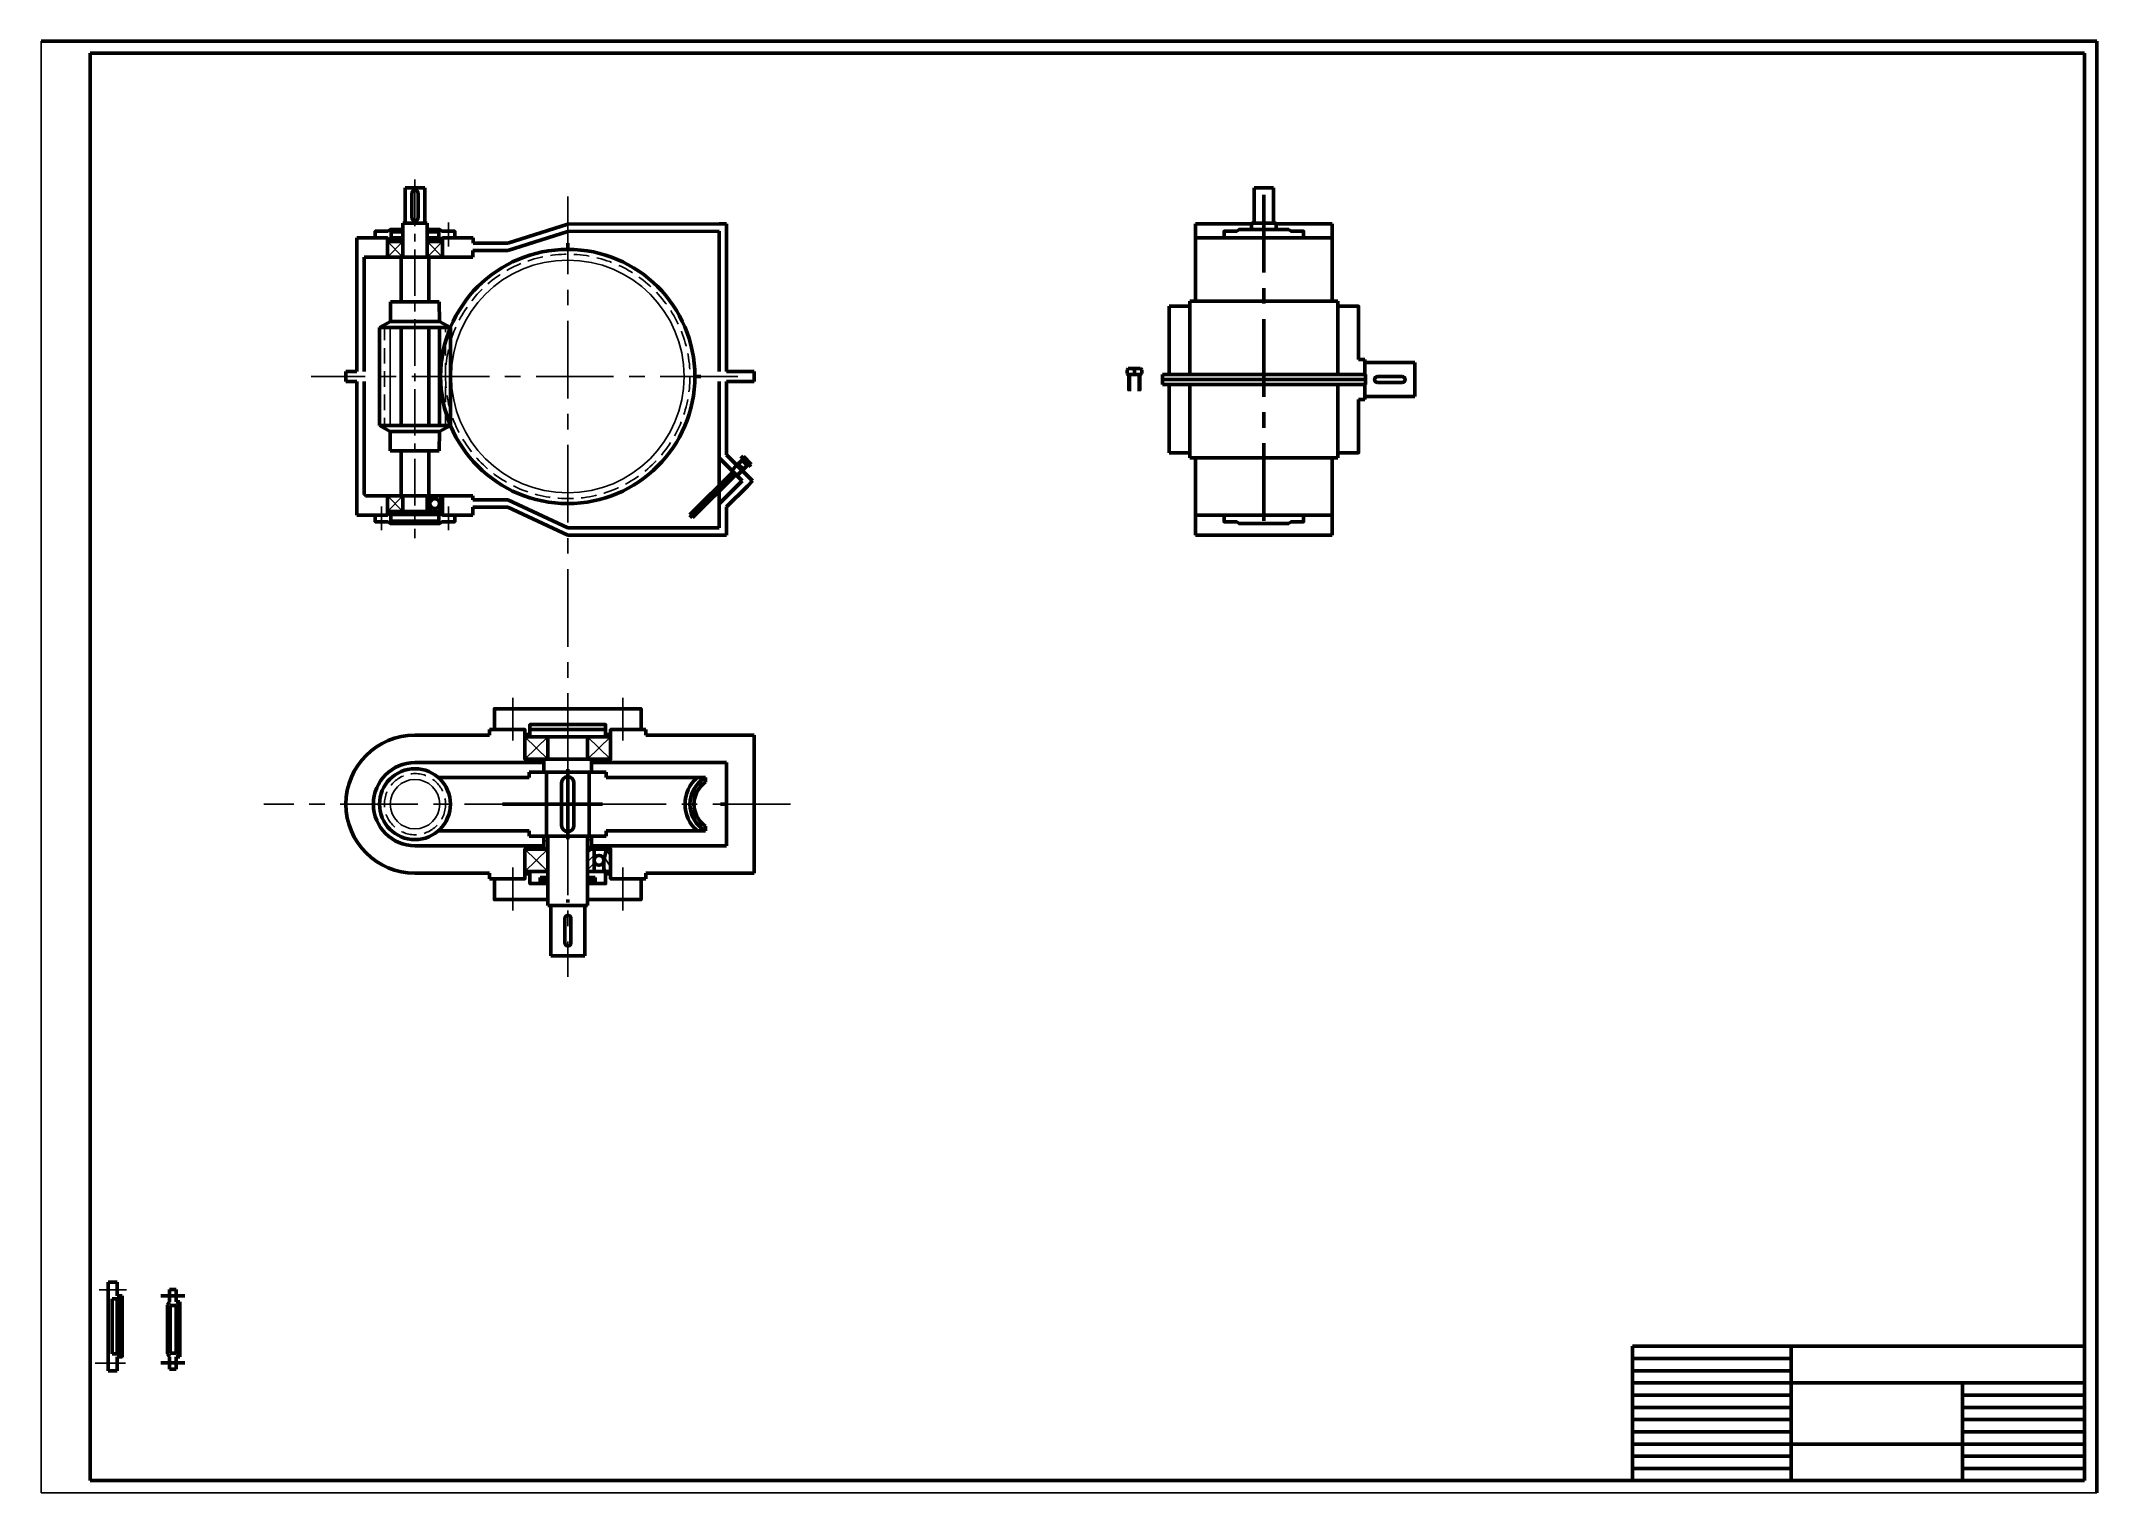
# Model space of a CAD drawing. Header units: millimetres. Extents: x -2503 to -1662, y -1923 to -1329.
import ezdxf

# ---------------------------------------------------------------- set-up
doc = ezdxf.new("R2010")
doc.units = ezdxf.units.MM
for name, pattern in [('осевая', [50.8, 31.75, -6.35, 6.35, -6.35]), ('осевая2', [28.575, 19.05, -3.175, 3.175, -3.175]), ('штриховая2', [9.525, 6.35, -3.175])]:
    doc.linetypes.add(name, pattern=pattern)
for name, color, linetype, lineweight in [('Основные', 7, 'Continuous', 53), ('Размеры', 7, 'Continuous', 25), ('РАМКА1', 7, 'Continuous', 25), ('Тонкие', 7, 'Continuous', 25)]:
    doc.layers.add(name, color=color, linetype=linetype, lineweight=lineweight)
pattern_1 = [(45, (-2453.2532, -1795.5792), (-1.459292, 1.459292), [])]

msp = doc.modelspace()

# ---------------------------------------------------------------- hatches: boundary and pattern name
at = {"layer": 'Основные'}
h = msp.add_hatch(dxfattribs=at)
h.set_pattern_fill('ANSI32', color=256)
h.set_pattern_definition([(45, (-2512.328, -1923.373), (-6.7352, 6.7352), []), (45, (-2507.838, -1923.373), (-6.7352, 6.7352), [])])
h.paths.add_polyline_path([(-2470.04, -1867.75), (-2470.04, -1866.5), (-2470.29, -1866.5), (-2470.29, -1867.75)])
h = msp.add_hatch(dxfattribs=at)
h.set_pattern_fill('ANSI31', color=256)
h.set_pattern_definition([(45, (-2512.328, -1923.3732), (-2.24506, 2.24506), [])])
h.paths.add_polyline_path([(-2470.04, -1867.75), (-2470.04, -1866.5), (-2470.29, -1866.5), (-2470.29, -1867.75)])
at = {"layer": 'Тонкие'}
h = msp.add_hatch(dxfattribs=at)
h.set_pattern_fill('ANSI31', color=256, scale=0.52)
h.set_pattern_definition([(45, (-2453.2532, -1795.5792), (-1.167433, 1.167433), [])])
h.paths.add_polyline_path([(-2345.25, -1521.77), (-2344.13, -1521.77), (-2344.13, -1515.39), (-2345.25, -1515.39)])
h = msp.add_hatch(dxfattribs=at)
h.set_pattern_fill('ANSI31', color=256, scale=0.45, angle=75)
h.set_pattern_definition([(120, (-2453.2532, -1795.5792), (-1.237334, -0.714375), [])])
h.paths.add_polyline_path([(-2339, -1515.39), (-2339.43, -1515.39), (-2340.13, -1518.58), (-2340.13, -1521.77), (-2339, -1521.77)])
h = msp.add_hatch(dxfattribs=at)
h.set_pattern_fill('ANSI31', color=256, scale=0.65)
h.set_pattern_definition(pattern_1)
h.paths.add_polyline_path([(-2295.88, -1654.7), (-2296.5, -1654.7), (-2297.5, -1654.7), (-2297.5, -1659.98), (-2295.88, -1659.98)])
h = msp.add_hatch(dxfattribs=at)
h.set_pattern_fill('ANSI31', color=256, scale=0.65)
h.set_pattern_definition(pattern_1)
h.paths.add_polyline_path([(-2278, -1654.7), (-2279.63, -1654.7), (-2279.63, -1659.98), (-2278, -1659.98)])
h = msp.add_hatch(dxfattribs=at)
h.set_pattern_fill('ANSI31', color=256, scale=0.74)
h.set_pattern_definition([(45, (-2453.2532, -1795.5792), (-1.661347, 1.661347), [])])
h.paths.add_polyline_path([(-2276.94, -1659.98), (-2279.63, -1659.98), (-2279.63, -1669.1), (-2276.94, -1669.1)])
h = msp.add_hatch(dxfattribs=at)
h.set_pattern_fill('ANSI31', color=256, scale=0.74, angle=77)
h.set_pattern_definition([(122, (-2453.2532, -1795.5792), (-1.99249, -1.245045), [])])
h.paths.add_polyline_path([(-2270.25, -1659.98), (-2271.96, -1659.98), (-2272.94, -1664.54), (-2272.94, -1669.1), (-2270.25, -1669.1)])

# ---------------------------------------------------------------- linework, layer by layer
at = {"layer": 'Основные'}
for p, q in [((-1662.19, -1329.37), (-2503.19, -1329.37)), ((-1667.19, -1334.37), (-2483.19, -1334.37)), ((-1667.19, -1918.37), (-1667.19, -1334.37)), ((-1662.19, -1923.37), (-1662.19, -1329.37)), ((-2354.25, -1403.89), (-2354.25, -1389.39)), ((-2354.25, -1389.39), (-2346.25, -1389.39)), ((-2351.5, -1391.64), (-2351.5, -1401.64)), ((-2349, -1401.64), (-2349, -1391.64)), ((-2346.25, -1389.39), (-2346.25, -1403.89)), ((-2006.97, -1403.89), (-2006.97, -1389.39)), ((-2006.97, -1389.39), (-1998.97, -1389.39)), ((-1998.97, -1403.89), (-1998.97, -1389.39)), ((-2355.25, -1403.89), (-2355.25, -1407.86)), ((-2345.25, -1403.89), (-2355.25, -1403.89)), ((-2345.25, -1403.89), (-2345.25, -1406.39)), ((-2312.22, -1412.08), (-2287.65, -1404.23)), ((-2225.75, -1404.08), (-2287.65, -1404.23)), ((-2222.75, -1404.08), (-2225.75, -1404.08)), ((-2222.75, -1464.58), (-2222.75, -1404.08)), ((-2030.97, -1404.08), (-2030.97, -1406.39)), ((-2030.97, -1404.08), (-2007.97, -1404.08)), ((-2030.97, -1404.08), (-2007.97, -1404.08)), ((-1997.97, -1403.89), (-2007.97, -1403.89)), ((-2007.97, -1403.89), (-2007.97, -1404.08)), ((-2007.97, -1404.08), (-2007.97, -1406.39)), ((-2006.97, -1403.89), (-1998.97, -1403.89)), ((-1997.97, -1403.89), (-1997.97, -1404.08)), ((-1997.97, -1404.08), (-1974.97, -1404.08)), ((-1997.97, -1404.08), (-1997.97, -1406.39)), ((-1997.97, -1404.08), (-1974.97, -1404.08)), ((-1974.97, -1404.08), (-1974.97, -1406.39)), ((-2373.5, -1409.89), (-2374, -1409.89)), ((-2374, -1410.39), (-2374, -1409.89)), ((-2374, -1410.39), (-2374, -1464.58)), ((-2366.5, -1409.89), (-2373.5, -1409.89)), ((-2355.25, -1409.89), (-2359.98, -1409.89)), ((-2355.25, -1411.39), (-2355.25, -1406.39)), ((-2345.25, -1411.39), (-2345.25, -1406.39)), ((-2340.42, -1409.89), (-2345.25, -1409.89)), ((-2334, -1409.89), (-2327, -1409.89)), ((-2327, -1409.89), (-2326.5, -1409.89)), ((-2327, -1409.89), (-2326.5, -1409.89)), ((-2326.5, -1410.39), (-2326.5, -1409.89)), ((-2326.5, -1410.39), (-2326.5, -1412.08)), ((-2318.04, -1412.08), (-2326.5, -1412.08)), ((-2312.22, -1412.08), (-2318.04, -1412.08)), ((-2287.75, -1407.3), (-2312.22, -1415.08)), ((-2312.22, -1412.08), (-2312.22, -1412.08)), ((-2287.77, -1414.58), (-2287.77, -1412.08)), ((-2287.77, -1412.08), (-2287.77, -1412.08)), ((-2225.75, -1407.08), (-2287.75, -1407.3)), ((-2225.75, -1407.08), (-2225.75, -1464.58)), ((-2030.97, -1406.39), (-2030.97, -1409.89)), ((-2030.97, -1409.89), (-2030.97, -1435.83)), ((-2030.97, -1409.89), (-1974.97, -1409.89)), ((-2019.22, -1409.89), (-1986.72, -1409.89)), ((-2007.97, -1406.39), (-1997.97, -1406.39)), ((-1974.97, -1406.39), (-1974.97, -1409.89)), ((-1974.97, -1409.89), (-1974.97, -1435.83)), ((-2370.5, -1417.77), (-2371, -1417.77)), ((-2371, -1418.27), (-2371, -1417.77)), ((-2371, -1418.27), (-2371, -1464.58)), ((-2361.5, -1417.77), (-2370.5, -1417.77)), ((-2355.88, -1417.77), (-2355.88, -1436.08)), ((-2355.88, -1417.77), (-2344.63, -1417.77)), ((-2344.63, -1417.77), (-2344.63, -1436.08)), ((-2339, -1417.77), (-2327.03, -1417.77)), ((-2327.03, -1417.77), (-2326.53, -1417.77)), ((-2327.03, -1417.77), (-2326.53, -1417.77)), ((-2312.22, -1415.08), (-2326.53, -1415.08)), ((-2326.53, -1415.08), (-2326.53, -1417.27)), ((-2326.53, -1417.27), (-2326.53, -1417.77)), ((-2312.22, -1415.08), (-2312.22, -1415.08)), ((-2360.32, -1444.08), (-2360.32, -1436.08)), ((-2360.32, -1436.08), (-2340.32, -1436.08)), ((-2340.32, -1436.08), (-2340.19, -1444.08)), ((-2041.75, -1437.83), (-2041.75, -1465.83)), ((-2041.75, -1437.83), (-2033.25, -1437.83)), ((-1974.97, -1435.83), (-2033.25, -1435.83)), ((-2033.25, -1465.83), (-2033.25, -1435.83)), ((-1972.7, -1435.83), (-1974.97, -1435.83)), ((-1972.7, -1437.83), (-1972.7, -1435.83)), ((-1964.2, -1437.83), (-1972.7, -1437.83)), ((-2364.75, -1446.58), (-2360.32, -1444.08)), ((-2360.32, -1444.08), (-2340.19, -1444.08)), ((-2335.75, -1446.58), (-2340.19, -1444.08)), ((-2364.75, -1486.58), (-2364.75, -1446.58)), ((-2335.75, -1446.58), (-2364.75, -1446.58)), ((-2340.25, -1446.58), (-2360.25, -1446.58)), ((-2355.88, -1486.58), (-2355.88, -1446.58)), ((-2355.88, -1446.58), (-2355.88, -1486.58)), ((-2344.63, -1486.58), (-2344.63, -1446.58)), ((-2344.63, -1446.58), (-2344.63, -1486.58)), ((-2335.75, -1486.58), (-2335.75, -1446.58)), ((-1972.7, -1450.33), (-1972.7, -1465.83)), ((-2058.42, -1463.33), (-2058.92, -1463.83)), ((-2058.42, -1463.33), (-2053.42, -1463.33)), ((-2057.92, -1463.33), (-2058.42, -1463.33)), ((-2055.92, -1463.33), (-2057.92, -1463.33)), ((-2056.42, -1463.33), (-2055.92, -1463.83)), ((-2055.92, -1463.33), (-2053.92, -1463.33)), ((-2055.92, -1463.33), (-2055.42, -1463.33)), ((-2055.92, -1463.83), (-2055.42, -1463.33)), ((-2053.42, -1463.33), (-2052.92, -1463.83)), ((-1961.7, -1459.7), (-1964.2, -1459.7)), ((-1961.7, -1465.83), (-1961.7, -1459.7)), ((-1941.2, -1460.83), (-1961.7, -1460.83)), ((-1961.7, -1460.83), (-1961.7, -1465.83)), ((-1941.2, -1474.83), (-1941.2, -1460.83)), ((-2378.5, -1464.58), (-2374, -1464.58)), ((-2378.5, -1464.58), (-2378.5, -1468.58)), ((-2378.5, -1468.58), (-2374, -1468.58)), ((-2374, -1468.58), (-2374, -1522.77)), ((-2371, -1468.58), (-2371, -1514.89)), ((-2235.75, -1466.58), (-2233.25, -1466.58)), ((-2235.75, -1466.58), (-2233.25, -1466.58)), ((-2225.75, -1468.58), (-2225.75, -1498.86)), ((-2222.75, -1464.58), (-2211.5, -1464.58)), ((-2222.75, -1468.58), (-2211.5, -1468.58)), ((-2222.75, -1495.86), (-2222.75, -1468.58)), ((-2211.5, -1468.58), (-2211.5, -1464.58)), ((-2058.92, -1465.33), (-2058.92, -1463.83)), ((-2058.92, -1465.33), (-2058.42, -1465.83)), ((-2058.42, -1465.83), (-2053.42, -1465.83)), ((-2057.92, -1465.83), (-2058.42, -1465.83)), ((-2058.17, -1465.83), (-2058.17, -1472.33)), ((-2057.92, -1465.83), (-2057.92, -1472.33)), ((-2056.42, -1465.83), (-2055.92, -1465.33)), ((-2055.92, -1463.83), (-2055.92, -1465.33)), ((-2055.42, -1465.83), (-2055.92, -1465.33)), ((-2053.92, -1465.83), (-2053.92, -1472.33)), ((-2053.67, -1465.83), (-2053.67, -1472.33)), ((-2053.42, -1465.83), (-2052.92, -1465.33)), ((-2052.92, -1465.33), (-2052.92, -1463.83)), ((-2044.5, -1465.83), (-2044.5, -1469.83)), ((-2041.75, -1465.83), (-2044.5, -1465.83)), ((-2044.5, -1467.83), (-1961.45, -1467.83)), ((-2044.5, -1469.83), (-2033.25, -1469.83)), ((-2041.75, -1465.83), (-2033.25, -1465.83)), ((-2041.75, -1469.83), (-2041.75, -1497.83)), ((-2002.97, -1465.83), (-2033.25, -1465.83)), ((-2033.25, -1499.83), (-2033.25, -1469.83)), ((-2002.97, -1469.83), (-2033.25, -1469.83)), ((-2002.97, -1469.83), (-2002.97, -1465.83)), ((-2002.97, -1469.83), (-2002.97, -1465.83)), ((-2002.97, -1465.83), (-1972.7, -1465.83)), ((-2002.97, -1469.83), (-1972.7, -1469.83)), ((-1974.97, -1467.83), (-1961.45, -1467.83)), ((-1972.7, -1465.83), (-1961.45, -1465.83)), ((-1972.7, -1469.83), (-1961.45, -1469.83)), ((-1972.7, -1469.83), (-1972.7, -1485.33)), ((-1961.7, -1475.95), (-1961.7, -1469.83)), ((-1961.7, -1469.83), (-1961.7, -1474.83)), ((-1961.45, -1465.83), (-1961.45, -1469.83)), ((-1956.45, -1466.58), (-1946.45, -1466.58)), ((-1956.45, -1469.08), (-1946.45, -1469.08)), ((-2057.92, -1472.33), (-2057.92, -1472.58)), ((-2053.92, -1472.33), (-2053.92, -1472.58)), ((-1961.7, -1475.95), (-1964.2, -1475.95)), ((-1941.2, -1474.83), (-1961.7, -1474.83)), ((-2335.75, -1486.58), (-2364.75, -1486.58)), ((-2364.75, -1486.58), (-2360.38, -1489.08)), ((-2335.75, -1486.58), (-2340.19, -1489.08)), ((-2360.38, -1489.08), (-2360.38, -1497.08)), ((-2360.38, -1489.08), (-2340.19, -1489.08)), ((-2340.38, -1497.08), (-2340.19, -1489.08)), ((-2222.75, -1495.86), (-2222.75, -1498.34)), ((-2360.38, -1497.08), (-2340.38, -1497.08)), ((-2355.88, -1497.08), (-2355.88, -1515.39)), ((-2344.63, -1497.08), (-2344.63, -1515.39)), ((-2225.75, -1498.86), (-2225.75, -1501.34)), ((-2225.75, -1499.94), (-2216.39, -1509.3)), ((-2225.75, -1503.46), (-2225.75, -1501.34)), ((-2225.75, -1503.46), (-2225.75, -1505.94)), ((-2222.75, -1498.34), (-2222.75, -1498.69)), ((-2219.04, -1502.41), (-2222.75, -1498.69)), ((-2218.51, -1502.94), (-2220.63, -1505.06)), ((-2220.1, -1505.59), (-2220.63, -1505.06)), ((-2218.51, -1501.87), (-2219.04, -1502.41)), ((-2219.04, -1502.41), (-2215.86, -1505.59)), ((-2215.33, -1505.06), (-2218.51, -1501.87)), ((-2218.51, -1507.18), (-2216.39, -1505.06)), ((-2217.98, -1502.41), (-2216.39, -1500.81)), ((-2216.92, -1500.28), (-2215.86, -1499.22)), ((-2216.92, -1500.28), (-2213.74, -1503.47)), ((-2215.86, -1499.22), (-2212.68, -1502.41)), ((-2214.27, -1502.94), (-2215.86, -1504.53)), ((-2215.86, -1505.59), (-2215.33, -1505.06)), ((-2213.74, -1503.47), (-2212.68, -1502.41)), ((-2041.75, -1497.83), (-2033.25, -1497.83)), ((-1972.7, -1499.83), (-2033.25, -1499.83)), ((-2030.97, -1499.83), (-2033.25, -1499.83)), ((-2030.97, -1499.83), (-2030.97, -1523.27)), ((-1972.7, -1499.83), (-1974.97, -1499.83)), ((-1974.97, -1499.83), (-1974.97, -1523.27)), ((-1972.7, -1497.83), (-1972.7, -1499.83)), ((-1964.2, -1497.83), (-1972.7, -1497.83)), ((-2237.78, -1523.26), (-2220.1, -1505.59)), ((-2219.04, -1506.65), (-2236.72, -1524.33)), ((-2219.04, -1506.65), (-2233.18, -1520.79)), ((-2225.75, -1505.94), (-2225.75, -1511.24)), ((-2216.39, -1509.3), (-2225.75, -1518.66)), ((-2225.75, -1513.36), (-2225.75, -1528.58)), ((-2214.27, -1511.42), (-2222.75, -1519.91)), ((-2220.1, -1505.59), (-2219.04, -1506.65)), ((-2219.04, -1506.65), (-2218.51, -1507.18)), ((-2215.86, -1505.59), (-2212.15, -1509.3)), ((-2214.27, -1511.42), (-2212.15, -1509.3)), ((-2361.5, -1515.39), (-2370.5, -1515.39)), ((-2355.25, -1515.39), (-2345.25, -1515.39)), ((-2344.13, -1521.77), (-2344.13, -1515.39)), ((-2340.13, -1518.58), (-2339.43, -1515.39)), ((-2340.13, -1521.77), (-2340.13, -1518.58)), ((-2339, -1515.39), (-2334, -1515.39)), ((-2334, -1515.39), (-2326.53, -1515.39)), ((-2326.53, -1515.39), (-2326.53, -1517.08)), ((-2326.53, -1517.08), (-2312.22, -1517.08)), ((-2326.53, -1520.08), (-2312.22, -1520.08)), ((-2326.53, -1523.27), (-2326.53, -1520.08)), ((-2312.22, -1517.08), (-2287.75, -1528.58)), ((-2312.22, -1520.08), (-2287.7, -1531.58)), ((-2222.75, -1531.08), (-2222.75, -1519.91)), ((-2222.75, -1531.58), (-2222.75, -1519.91)), ((-2374, -1522.77), (-2374, -1523.27)), ((-2373.5, -1523.27), (-2374, -1523.27)), ((-2366.5, -1523.27), (-2373.5, -1523.27)), ((-2334, -1523.27), (-2326.53, -1523.27)), ((-2225.75, -1528.58), (-2287.75, -1528.58)), ((-2236.72, -1524.33), (-2237.78, -1523.26)), ((-2030.97, -1523.27), (-1974.97, -1523.27)), ((-2030.97, -1523.27), (-2030.97, -1526.77)), ((-2030.97, -1526.77), (-2030.97, -1531.58)), ((-2019.22, -1523.27), (-1986.72, -1523.27)), ((-2007.97, -1526.77), (-1997.97, -1526.77)), ((-1974.97, -1523.27), (-1974.97, -1526.77)), ((-1974.97, -1526.77), (-1974.97, -1531.58)), ((-2223.25, -1531.58), (-2287.7, -1531.58)), ((-2223.25, -1531.58), (-2222.75, -1531.58)), ((-2222.75, -1531.08), (-2222.75, -1531.58)), ((-2030.97, -1531.58), (-1974.97, -1531.58)), ((-2350.25, -1613.33), (-2319.75, -1613.33)), ((-2319.75, -1611.05), (-2319.75, -1613.33)), ((-2319.75, -1611.05), (-2317.75, -1611.05)), ((-2303.25, -1611.05), (-2272.25, -1611.05)), ((-2295.88, -1614.05), (-2302.55, -1614.05)), ((-2255.75, -1611.05), (-2257.75, -1611.05)), ((-2255.75, -1613.33), (-2255.75, -1611.05)), ((-2255.75, -1613.33), (-2212, -1613.33)), ((-2222.75, -1613.33), (-2222.75, -1613.33)), ((-2212, -1613.33), (-2211.5, -1613.33)), ((-2211.5, -1613.83), (-2211.5, -1613.33)), ((-2211.5, -1613.83), (-2211.5, -1669.33)), ((-2350.25, -1624.58), (-2297.5, -1624.58)), ((-2303.5, -1630.7), (-2340.66, -1630.7)), ((-2296.5, -1628.45), (-2303.5, -1628.45)), ((-2303.5, -1628.45), (-2303.5, -1630.7)), ((-2297.5, -1623.18), (-2297.5, -1628.45)), ((-2297.5, -1623.18), (-2278, -1623.18)), ((-2296.5, -1654.7), (-2296.5, -1628.45)), ((-2296.5, -1628.45), (-2279, -1628.45)), ((-2287.75, -1627.2), (-2287.75, -1655.95)), ((-2287.75, -1654.08), (-2287.75, -1629.08)), ((-2287.75, -1641.58), (-2287.75, -1630.33)), ((-2272, -1628.45), (-2279, -1628.45)), ((-2279, -1628.45), (-2279, -1654.7)), ((-2278, -1623.18), (-2278, -1628.45)), ((-2278, -1624.58), (-2222.75, -1624.58)), ((-2272, -1628.45), (-2272, -1630.7)), ((-2234.44, -1630.7), (-2272, -1630.7)), ((-2234.44, -1630.7), (-2231.42, -1630.7)), ((-2231.42, -1630.7), (-2231.42, -1632.62)), ((-2222.75, -1658.58), (-2222.75, -1624.58)), ((-2290.25, -1641.58), (-2290.25, -1632.83)), ((-2287.75, -1651.58), (-2287.75, -1631.58)), ((-2285.25, -1641.58), (-2285.25, -1632.83)), ((-2314.43, -1641.58), (-2302.25, -1641.58)), ((-2314.43, -1641.58), (-2314.43, -1641.58)), ((-2304.34, -1641.58), (-2273.54, -1641.58)), ((-2290.25, -1641.58), (-2285.25, -1641.58)), ((-2290.25, -1641.58), (-2290.25, -1650.33)), ((-2287.75, -1641.58), (-2287.75, -1641.58)), ((-2287.75, -1641.58), (-2287.75, -1652.83)), ((-2285.25, -1641.58), (-2285.25, -1650.33)), ((-2225.25, -1641.58), (-2222.75, -1641.58)), ((-2225.25, -1641.58), (-2222.75, -1641.58)), ((-2303.5, -1652.45), (-2340.66, -1652.45)), ((-2303.5, -1654.7), (-2303.5, -1652.45)), ((-2294.72, -1654.7), (-2303.5, -1654.7)), ((-2297.5, -1659.98), (-2297.5, -1654.7)), ((-2296.5, -1654.7), (-2280.73, -1654.7)), ((-2295.88, -1654.7), (-2295.88, -1683.1)), ((-2272, -1654.7), (-2280.73, -1654.7)), ((-2279.63, -1683.1), (-2279.63, -1654.7)), ((-2278, -1659.98), (-2278, -1654.7)), ((-2234.34, -1652.45), (-2272, -1652.45)), ((-2272, -1654.7), (-2272, -1652.45)), ((-2234.34, -1652.45), (-2231.42, -1652.45)), ((-2231.42, -1652.45), (-2231.42, -1650.54)), ((-2350.25, -1658.58), (-2297.5, -1658.58)), ((-2278, -1659.53), (-2278.04, -1659.38)), ((-2278, -1658.58), (-2222.75, -1658.58)), ((-2276.94, -1669.1), (-2276.94, -1659.98)), ((-2272.94, -1664.54), (-2271.96, -1659.98)), ((-2272.94, -1669.1), (-2272.94, -1664.54)), ((-2319.75, -1669.83), (-2350.25, -1669.83)), ((-2322.75, -1669.83), (-2350.25, -1669.83)), ((-2319.75, -1669.83), (-2319.75, -1672.1)), ((-2317.75, -1672.1), (-2319.75, -1672.1)), ((-2295.88, -1669.1), (-2299, -1669.1)), ((-2299, -1671.6), (-2299, -1674.1)), ((-2299, -1671.6), (-2295.88, -1671.6)), ((-2299, -1672.85), (-2295.88, -1672.85)), ((-2297.44, -1674.1), (-2297.44, -1671.6)), ((-2276.5, -1671.6), (-2279.63, -1671.6)), ((-2279.63, -1671.6), (-2279.63, -1674.1)), ((-2279.63, -1671.6), (-2276.5, -1671.6)), ((-2279.63, -1672.85), (-2276.5, -1672.85)), ((-2278.07, -1674.1), (-2278.07, -1671.6)), ((-2276.5, -1671.6), (-2276.5, -1674.1)), ((-2270.25, -1669.1), (-2270.25, -1666.06)), ((-2257.75, -1672.1), (-2255.75, -1672.1)), ((-2212, -1669.83), (-2255.75, -1669.83)), ((-2255.75, -1669.83), (-2255.75, -1672.1)), ((-2212, -1669.83), (-2211.5, -1669.83)), ((-2211.5, -1669.33), (-2211.5, -1669.83)), ((-2295.88, -1674.1), (-2299, -1674.1)), ((-2287.75, -1680.6), (-2287.75, -1681.85)), ((-2276.5, -1674.1), (-2279.63, -1674.1)), ((-2295.88, -1683.1), (-2294.7, -1683.1)), ((-2294.7, -1703.6), (-2294.7, -1683.1)), ((-2280.7, -1683.1), (-2294.7, -1683.1)), ((-2288.95, -1698.35), (-2288.95, -1688.35)), ((-2287.64, -1687.1), (-2287.7, -1687.1)), ((-2286.45, -1698.35), (-2286.45, -1688.35)), ((-2280.7, -1703.6), (-2280.7, -1683.1)), ((-2279.63, -1683.1), (-2280.7, -1683.1)), ((-2287.7, -1703.6), (-2294.7, -1703.6)), ((-2287.7, -1699.6), (-2287.67, -1699.6)), ((-2287.7, -1703.6), (-2280.7, -1703.6)), ((-2472.04, -1837.12), (-2475.79, -1837.12)), ((-2475.79, -1837.12), (-2475.79, -1842.75)), ((-2472.04, -1842.75), (-2472.04, -1837.12)), ((-2450.7, -1840.21), (-2450.7, -1845.21)), ((-2450.7, -1840.21), (-2447.95, -1840.21)), ((-2447.95, -1840.21), (-2447.95, -1845.21)), ((-2475.79, -1842.75), (-2475.79, -1867.75)), ((-2470.79, -1844), (-2474.19, -1844)), ((-2474.19, -1844), (-2474.19, -1866.5)), ((-2470.04, -1842.75), (-2472.04, -1842.75)), ((-2472.04, -1844), (-2472.04, -1866.5)), ((-2470.04, -1844), (-2470.79, -1844)), ((-2470.79, -1866.5), (-2470.79, -1844)), ((-2470.29, -1842.75), (-2470.29, -1844)), ((-2470.29, -1844), (-2470.04, -1844)), ((-2470.04, -1867.75), (-2470.04, -1842.75)), ((-2454.2, -1842.71), (-2444.45, -1842.71)), ((-2450.7, -1845.21), (-2451.45, -1846.46)), ((-2451.45, -1846.46), (-2451.45, -1866.46)), ((-2450.45, -1848.35), (-2451.45, -1848.35)), ((-2450.45, -1846.64), (-2450.45, -1866.21)), ((-2447.95, -1846.64), (-2450.45, -1846.64)), ((-2450.45, -1846.71), (-2450.45, -1848.35)), ((-2447.95, -1845.21), (-2446.45, -1845.21)), ((-2447.7, -1846.46), (-2447.95, -1846.64)), ((-2447.95, -1846.64), (-2447.95, -1866.19)), ((-2446.7, -1846.46), (-2447.7, -1846.46)), ((-2447.7, -1846.46), (-2447.7, -1866.46)), ((-2446.7, -1846.46), (-2446.7, -1845.21)), ((-2446.45, -1846.46), (-2446.7, -1846.46)), ((-2446.45, -1845.21), (-2446.45, -1846.46)), ((-2446.45, -1846.46), (-2446.45, -1866.46)), ((-2470.79, -1866.5), (-2474.19, -1866.5)), ((-2470.29, -1866.5), (-2470.79, -1866.5)), ((-2470.29, -1867.75), (-2470.29, -1866.5)), ((-2470.29, -1866.5), (-2470.04, -1866.5)), ((-2470.04, -1867.75), (-2470.04, -1866.5)), ((-2450.45, -1863.43), (-2451.45, -1863.43)), ((-2450.7, -1867.71), (-2451.45, -1866.46)), ((-2450.45, -1863.43), (-2450.45, -1866.21)), ((-2447.95, -1866.19), (-2450.45, -1866.21)), ((-2447.7, -1866.46), (-2447.95, -1866.19)), ((-2446.7, -1866.46), (-2447.7, -1866.46)), ((-2446.45, -1866.46), (-2446.7, -1866.46)), ((-2446.7, -1866.46), (-2446.7, -1867.71)), ((-2446.45, -1867.71), (-2446.45, -1866.46)), ((-1852.19, -1863.37), (-1667.19, -1863.37)), ((-1667.19, -1863.37), (-1852.19, -1863.37)), ((-1852.19, -1863.37), (-1852.19, -1918.37)), ((-1787.19, -1863.37), (-1787.19, -1918.37)), ((-2475.79, -1873.37), (-2475.79, -1867.75)), ((-2475.79, -1873.37), (-2472.04, -1873.37)), ((-2472.04, -1873.37), (-2472.04, -1867.75)), ((-2472.04, -1867.75), (-2470.04, -1867.75)), ((-2470.04, -1867.75), (-2470.29, -1867.75)), ((-2444.45, -1870.21), (-2454.2, -1870.21)), ((-2450.7, -1872.71), (-2450.7, -1867.71)), ((-2450.7, -1872.71), (-2447.95, -1872.71)), ((-2447.95, -1867.71), (-2446.45, -1867.71)), ((-2447.95, -1868.96), (-2447.95, -1867.71)), ((-2447.95, -1872.71), (-2447.95, -1868.96)), ((-1852.19, -1868.37), (-1787.19, -1868.37)), ((-1852.19, -1873.37), (-1787.19, -1873.37)), ((-1852.19, -1878.37), (-1667.19, -1878.37)), ((-1852.19, -1883.37), (-1787.19, -1883.37)), ((-1717.19, -1878.37), (-1717.19, -1918.37)), ((-1717.19, -1883.37), (-1667.19, -1883.37)), ((-1852.19, -1888.37), (-1787.19, -1888.37)), ((-1717.19, -1888.37), (-1667.19, -1888.37)), ((-1852.19, -1893.37), (-1787.19, -1893.37)), ((-1852.19, -1898.37), (-1787.19, -1898.37)), ((-1717.19, -1893.37), (-1667.19, -1893.37)), ((-1717.19, -1898.37), (-1667.19, -1898.37)), ((-1852.19, -1903.37), (-1787.19, -1903.37)), ((-1852.19, -1908.37), (-1787.19, -1908.37)), ((-1787.19, -1903.37), (-1717.19, -1903.37)), ((-1717.19, -1903.37), (-1667.19, -1903.37)), ((-1717.19, -1908.37), (-1667.19, -1908.37)), ((-1852.19, -1913.37), (-1787.19, -1913.37)), ((-1717.19, -1913.37), (-1667.19, -1913.37))]:
    msp.add_line(p, q, dxfattribs=at)
at = {"layer": 'Основные', "linetype": 'осевая'}
msp.add_line((-2002.97, -1392.33), (-2002.97, -1531.58), dxfattribs=at)
at = {"layer": 'Основные'}
for points in [[(-2483.19, -1918.37), (-2483.19, -1334.37)], [(-2360.25, -1411.39), (-2361.5, -1411.39), (-2361.5, -1409.89), (-2362.75, -1409.89), (-2366.5, -1409.89), (-2366.5, -1407.14), (-2361.5, -1407.14), (-2360.25, -1406.39), (-2355.25, -1406.39)], [(-2355.25, -1410.14), (-2360.25, -1410.14), (-2359.98, -1409.89), (-2360, -1407.39), (-2357.22, -1407.39), (-2357.22, -1406.39)], [(-2355.25, -1411.39), (-2360.25, -1411.39), (-2360.25, -1411.14), (-2360.25, -1410.14)], [(-2355.25, -1407.39), (-2360, -1407.39)], [(-2345.25, -1406.39), (-2340.25, -1406.39), (-2339, -1407.14), (-2334, -1407.14), (-2334, -1409.89), (-2339, -1409.89), (-2339, -1411.39), (-2340.25, -1411.39)], [(-2340.25, -1410.14), (-2340.42, -1409.89), (-2340.42, -1407.39), (-2345.25, -1407.39)], [(-2339, -1411.14), (-2340.25, -1411.14), (-2340.25, -1410.14), (-2345.25, -1410.14)], [(-2340.25, -1411.14), (-2340.25, -1411.39), (-2345.25, -1411.39)], [(-2340.5, -1407.39), (-2342.14, -1407.39), (-2342.14, -1406.39)], [(-2019.22, -1409.89), (-2019.22, -1407.14), (-2014.22, -1407.14), (-2012.97, -1406.39), (-2007.97, -1406.39)], [(-1997.97, -1406.39), (-1992.97, -1406.39), (-1991.72, -1407.14), (-1986.72, -1407.14), (-1986.72, -1409.89)], [(-1972.7, -1450.33), (-1972.7, -1437.83), (-1964.2, -1437.83), (-1964.2, -1459.7)], [(-2340.19, -1486.58), (-2340.23, -1446.58)], [(-1964.2, -1475.95), (-1964.2, -1497.83), (-1972.7, -1497.83), (-1972.7, -1485.33)], [(-2340.25, -1521.77), (-2339, -1521.77), (-2339, -1523.27), (-2337.75, -1523.27), (-2334, -1523.27), (-2334, -1526.02), (-2339, -1526.02), (-2340.25, -1526.77), (-2360.25, -1526.77), (-2361.5, -1526.02), (-2366.5, -1526.02), (-2366.5, -1523.27), (-2361.5, -1523.27), (-2361.5, -1521.77), (-2360.25, -1521.77)], [(-2361.5, -1522.02), (-2360.25, -1522.02), (-2360.25, -1523.02), (-2340.25, -1523.02), (-2340.53, -1523.27), (-2340.5, -1525.77), (-2343.29, -1525.77), (-2343.29, -1526.77)], [(-2360.25, -1522.02), (-2360.25, -1521.77), (-2340.25, -1521.77), (-2340.25, -1522.02), (-2340.25, -1523.02)], [(-2360.25, -1523.02), (-2360.08, -1523.27), (-2360.08, -1525.77), (-2340.5, -1525.77)], [(-2360, -1525.77), (-2358.37, -1525.77), (-2358.37, -1526.77)], [(-2019.22, -1523.27), (-2019.22, -1526.02), (-2014.22, -1526.02), (-2012.97, -1526.77), (-2007.97, -1526.77)], [(-1997.97, -1526.77), (-1992.97, -1526.77), (-1991.72, -1526.02), (-1986.72, -1526.02), (-1986.72, -1523.27)], [(-2305.25, -1613.05), (-2303.25, -1613.05), (-2303.25, -1614.05)], [(-2272.25, -1613.05), (-2272.25, -1609.05), (-2303.25, -1609.05), (-2303.25, -1613.05)], [(-2272.25, -1614.05), (-2272.25, -1613.05), (-2270.25, -1613.05)], [(-2295.88, -1680.6), (-2317.75, -1680.6), (-2317.75, -1672.1), (-2305.25, -1672.1), (-2305.25, -1669.1), (-2303.25, -1669.1), (-2295.88, -1669.1)], [(-2303.25, -1669.1), (-2303.25, -1670.1), (-2305.25, -1670.1)], [(-2303.25, -1670.1), (-2303.25, -1674.1), (-2295.88, -1674.1)], [(-2279.63, -1669.1), (-2272.25, -1669.1), (-2270.25, -1669.1), (-2270.25, -1672.1), (-2257.75, -1672.1), (-2257.75, -1680.6), (-2279.63, -1680.6)], [(-2279.63, -1674.1), (-2272.25, -1674.1), (-2272.25, -1670.1)], [(-2270.25, -1670.1), (-2272.25, -1670.1), (-2272.25, -1669.1)], [(-1667.19, -1918.37), (-2483.19, -1918.37)]]:
    msp.add_lwpolyline(points, dxfattribs=at)
for points in [[(-2355.25, -1417.77), (-2355.25, -1411.39), (-2361.5, -1411.39), (-2361.5, -1417.77)], [(-2345.25, -1411.39), (-2339, -1411.39), (-2339, -1417.77), (-2345.25, -1417.77)], [(-2361.5, -1521.77), (-2361.5, -1515.39), (-2355.25, -1515.39), (-2355.25, -1521.77)], [(-2339, -1521.77), (-2345.25, -1521.77), (-2345.25, -1515.39), (-2339, -1515.39)], [(-2272.25, -1614.05), (-2303.25, -1614.05), (-2305.25, -1614.05), (-2305.25, -1611.05), (-2317.75, -1611.05), (-2317.75, -1602.55), (-2257.75, -1602.55), (-2257.75, -1611.05), (-2270.25, -1611.05), (-2270.25, -1614.05)], [(-2305.25, -1614.05), (-2295.88, -1614.05), (-2295.88, -1623.18), (-2305.25, -1623.18)], [(-2270.25, -1614.05), (-2279.63, -1614.05), (-2279.63, -1623.18), (-2270.25, -1623.18)], [(-2295.88, -1659.98), (-2305.25, -1659.98), (-2305.25, -1669.1), (-2295.88, -1669.1)], [(-2270.25, -1669.1), (-2279.63, -1669.1), (-2279.63, -1659.98), (-2270.25, -1659.98)]]:
    msp.add_lwpolyline(points, close=True, dxfattribs=at)
for centre, radius in [((-2287.75, -1466.58), 52), ((-2342.13, -1518.58), 2), ((-2350.25, -1641.58), 14.5), ((-2274.94, -1664.54), 2), ((-2297.44, -1672.85), 0.6), ((-2278.07, -1672.85), 0.6)]:
    msp.add_circle(centre, radius, dxfattribs=at)
for centre, radius, start, end in [((-2350.25, -1391.64), 1.25, 0, 180), ((-2350.25, -1401.64), 1.25, 180, 0), ((-1956.45, -1467.83), 1.25, 90, 270), ((-1946.45, -1467.83), 1.25, 270, 90), ((-2350.25, -1641.58), 28.25, 90, 270), ((-2350.25, -1641.58), 17, 90, 270), ((-2287.75, -1632.83), 2.5, 0, 180), ((-2225.25, -1641.58), 14.5, 131.40962, 228.59038), ((-2225.25, -1641.58), 12.5, 119.54136, 240.45864), ((-2225.25, -1641.58), 12.5, 130.20408, 230.12356), ((-2225.25, -1641.58), 10.88, 124.52224, 235.47776), ((-2225.25, -1641.58), 10.88, 130.20408, 230.12356), ((-2287.75, -1650.33), 2.5, 180, 0), ((-2287.7, -1688.35), 1.25, 0, 180), ((-2287.7, -1698.35), 1.25, 180, 0)]:
    msp.add_arc(centre, radius, start, end, dxfattribs=at)
at = {"layer": 'Размеры'}
for p in [(-2371, -1514.89), (-2370.5, -1515.39)]:
    msp.add_line(p, (-2371, -1515.39), dxfattribs=at)
at = {"layer": 'РАМКА1'}
for p, q in [((-2503.19, -1923.37), (-2503.19, -1329.37)), ((-1662.19, -1923.37), (-2503.19, -1923.37))]:
    msp.add_line(p, q, dxfattribs=at)
at = {"layer": 'Тонкие', "linetype": 'осевая2'}
msp.add_line((-2350.25, -1386.01), (-2350.25, -1532.72), dxfattribs=at)
at = {"layer": 'Тонкие', "linetype": 'осевая'}
for p, q in [((-2287.65, -1393.01), (-2287.75, -1712.17)), ((-2218.18, -1466.58), (-2392.73, -1466.58)), ((-2196.64, -1641.58), (-2412.03, -1641.58)), ((-2468.22, -1840.25), (-2479.48, -1840.25)), ((-2481.05, -1870.25), (-2468.62, -1870.25))]:
    msp.add_line(p, q, dxfattribs=at)
at = {"layer": 'Тонкие'}
for p, q in [((-2336.5, -1403.64), (-2336.5, -1413.39)), ((-2355.25, -1411.39), (-2361.5, -1417.77)), ((-2361.5, -1411.39), (-2355.25, -1417.77)), ((-2339, -1411.39), (-2345.25, -1417.77)), ((-2345.25, -1411.39), (-2339, -1417.77)), ((-2360.38, -1444.11), (-2360.38, -1444.08)), ((-2360.38, -1486.58), (-2360.38, -1446.58)), ((-2364, -1529.52), (-2364, -1519.77)), ((-2361.5, -1521.77), (-2355.25, -1515.39)), ((-2361.5, -1515.39), (-2355.25, -1521.77)), ((-2336.5, -1519.77), (-2336.5, -1529.52)), ((-2310.25, -1598.03), (-2310.25, -1615.58)), ((-2265.25, -1615.58), (-2265.25, -1598.03)), ((-2295.88, -1614.05), (-2305.25, -1623.18)), ((-2305.25, -1614.05), (-2295.88, -1623.18)), ((-2270.25, -1614.05), (-2279.63, -1623.18)), ((-2279.63, -1614.05), (-2270.25, -1623.18)), ((-2295.88, -1659.98), (-2305.25, -1669.1)), ((-2305.25, -1659.98), (-2295.88, -1669.1)), ((-2300.57, -1664.54), (-2295.88, -1669.1)), ((-2310.25, -1667.55), (-2310.25, -1685.1)), ((-2265.25, -1685.1), (-2265.25, -1667.55))]:
    msp.add_line(p, q, dxfattribs=at)
at = {"layer": 'Тонкие', "linetype": 'штриховая2'}
for p, q in [((-2362.75, -1445.43), (-2362.75, -1487.72)), ((-2337.75, -1486.58), (-2337.75, -1445.45))]:
    msp.add_line(p, q, dxfattribs=at)
at = {"layer": 'Тонкие', "linetype": 'штриховая2', "lineweight": -3}
msp.add_circle((-2287.75, -1466.58), 50, dxfattribs=at)
at = {"layer": 'Тонкие'}
for centre, radius in [((-2287.75, -1466.58), 47.62), ((-2350.25, -1641.58), 10.12)]:
    msp.add_circle(centre, radius, dxfattribs=at)
at = {"layer": 'Тонкие', "linetype": 'штриховая2'}
msp.add_circle((-2350.25, -1641.58), 12.5, dxfattribs=at)

doc.saveas('drawing.dxf')
